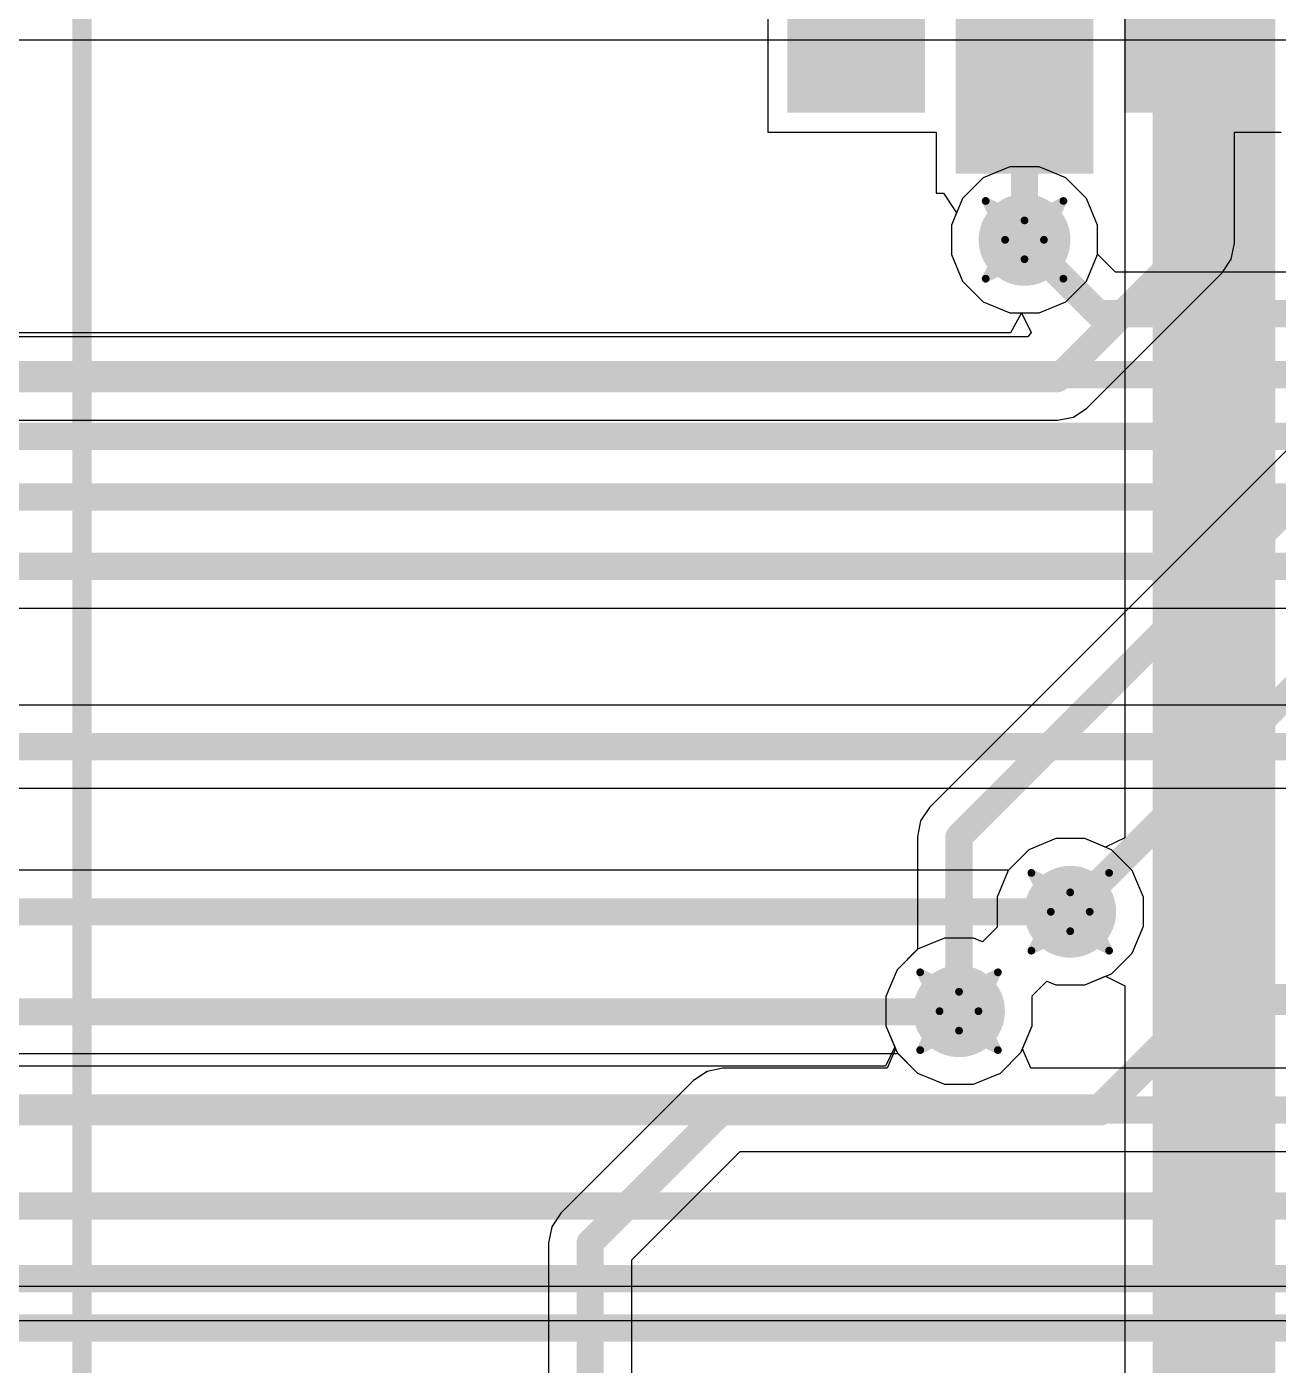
# Model space of a CAD drawing. Header units: inches. Extents: x -3 to 289, y -11 to 89.
# Drawn here: x 45.92 to 54.1, y 19.19 to 27.94 of the extents above; entities that cross this region are included whole.
import ezdxf

# ---------------------------------------------------------------- set-up
doc = ezdxf.new("R2010")
doc.units = ezdxf.units.IN
for name, color, linetype in [('Bottom Layer', 5, 'Continuous'), ('Drill Drawing', 1, 'Continuous'), ('Layer 1', 16, 'Continuous'), ('Layer 2', 76, 'Continuous'), ('Top Layer', 1, 'Continuous'), ('Top Overlay', 2, 'Continuous'), ('Top Paste', 8, 'Continuous'), ('Top Solder', 216, 'Continuous'), ('Via Holes', 16, 'Continuous')]:
    doc.layers.add(name, color=color, linetype=linetype)

# ---------------------------------------------------------------- blocks, each defined once
blk = doc.blocks.new('693071010811_2')
at = {"layer": 'Top Layer'}
for points in [[(0.415, -2.125), (1.215, -2.125), (1.215, -3.6249), (0.415, -3.6249)], [(-0.685, -2.525), (0.115, -2.525), (0.115, -4.0249), (-0.685, -4.0249)], [(1.515, -2.525), (2.315, -2.525), (2.315, -4.0249), (1.515, -4.0249)]]:
    blk.add_hatch(color=1, dxfattribs=at).paths.add_polyline_path(points)
at = {"layer": 'Top Paste'}
for points in [[(0.415, -2.125), (1.215, -2.125), (1.215, -3.6249), (0.415, -3.6249)], [(-0.685, -2.525), (0.115, -2.525), (0.115, -4.0249), (-0.685, -4.0249)], [(1.515, -2.525), (2.315, -2.525), (2.315, -4.0249), (1.515, -4.0249)]]:
    blk.add_hatch(color=8, dxfattribs=at).paths.add_polyline_path(points)
at = {"layer": 'Top Solder'}
for points in [[(0.365, -2.075), (1.265, -2.075), (1.265, -3.6749), (0.365, -3.6749)], [(-0.735, -2.475), (0.165, -2.475), (0.165, -4.0749), (-0.735, -4.0749)], [(1.465, -2.475), (2.365, -2.475), (2.365, -4.0749), (1.465, -4.0749)]]:
    blk.add_hatch(color=216, dxfattribs=at).paths.add_polyline_path(points)
at = {"layer": 'Top Overlay'}
blk.add_lwpolyline([(6.975, 7.4261, 0.127, 0.127, 0), (6.975, -5.8439, 0.127, 0.127, 0)], format="xyseb", dxfattribs=at)

msp = doc.modelspace()

# ---------------------------------------------------------------- hatches: boundary and pattern name
at = {"layer": 'Bottom Layer'}
h = msp.add_hatch(color=5, dxfattribs=at)
edge = h.paths.add_edge_path()
edge.add_arc((52.439, 26.543), 0.3, 0, 360)
h = msp.add_hatch(color=5, dxfattribs=at)
edge = h.paths.add_edge_path()
edge.add_arc((52.7378, 22.1528), 0.3, 0, 360)
h = msp.add_hatch(color=5, dxfattribs=at)
edge = h.paths.add_edge_path()
edge.add_arc((52.0109, 21.5033), 0.3, 0, 360)
at = {"layer": 'Layer 1'}
h = msp.add_hatch(color=16, dxfattribs=at)
edge = h.paths.add_edge_path()
edge.add_arc((52.439, 26.543), 0.3, 0, 360)
h = msp.add_hatch(color=16, dxfattribs=at)
edge = h.paths.add_edge_path()
edge.add_arc((52.7378, 22.1528), 0.3, 0, 360)
h = msp.add_hatch(color=16, dxfattribs=at)
edge = h.paths.add_edge_path()
edge.add_arc((52.0109, 21.5033), 0.3, 0, 360)
at = {"layer": 'Layer 2'}
msp.add_hatch(color=76, dxfattribs=at).paths.add_polyline_path([(54.0775, 31.369), (53.2766, 31.369), (53.2766, 17.4748), (54.0775, 17.4748)])
h = msp.add_hatch(color=76, dxfattribs=at)
edge = h.paths.add_edge_path()
edge.add_arc((52.439, 26.543), 0.3, 0, 360)
h = msp.add_hatch(color=76, dxfattribs=at)
edge = h.paths.add_edge_path()
edge.add_arc((52.7378, 22.1528), 0.3, 0, 360)
h = msp.add_hatch(color=76, dxfattribs=at)
edge = h.paths.add_edge_path()
edge.add_arc((52.0109, 21.5033), 0.3, 0, 360)
at = {"layer": 'Top Layer'}
h = msp.add_hatch(color=1, dxfattribs=at)
edge = h.paths.add_edge_path()
edge.add_arc((52.439, 26.543), 0.3, 0, 360)
h = msp.add_hatch(color=1, dxfattribs=at)
edge = h.paths.add_edge_path()
edge.add_arc((52.7378, 22.1528), 0.3, 0, 360)
h = msp.add_hatch(color=1, dxfattribs=at)
edge = h.paths.add_edge_path()
edge.add_arc((52.0109, 21.5033), 0.3, 0, 360)
at = {"layer": 'Via Holes'}
h = msp.add_hatch(color=7, dxfattribs=at)
edge = h.paths.add_edge_path()
edge.add_arc((52.439, 26.543), 0.15, 0, 360)
h = msp.add_hatch(color=7, dxfattribs=at)
edge = h.paths.add_edge_path()
edge.add_arc((52.7378, 22.1528), 0.15, 0, 360)
h = msp.add_hatch(color=7, dxfattribs=at)
edge = h.paths.add_edge_path()
edge.add_arc((52.0109, 21.5033), 0.15, 0, 360)

# ---------------------------------------------------------------- linework, layer by layer
at = {"layer": 'Bottom Layer'}
for p, q in [((52.1683, 26.9481), (52.0339, 26.8137)), ((52.3439, 27.0208), (52.1683, 26.9481)), ((52.534, 27.0208), (52.3439, 27.0208)), ((52.7096, 26.9481), (52.534, 27.0208)), ((52.844, 26.8137), (52.7096, 26.9481)), ((52.0339, 26.8137), (51.9612, 26.638)), ((52.9168, 26.638), (52.844, 26.8137)), ((51.9612, 26.638), (51.9612, 26.448)), ((52.9168, 26.4498), (52.9168, 26.638)), ((51.9612, 26.448), (52.0339, 26.2723)), ((53.0342, 26.3323), (52.9168, 26.4498)), ((57.7579, 26.3323), (53.0342, 26.3323)), ((52.0339, 26.2723), (52.1683, 26.1379)), ((52.1683, 26.1379), (52.3439, 26.0652)), ((52.3439, 26.0652), (52.4137, 26.0652)), ((52.4161, 26.0615), (52.3483, 25.9345)), ((52.4137, 26.0652), (52.4161, 26.0615)), ((52.3483, 25.9345), (38.1697, 25.9345)), ((8.6649, 24.1375), (56.929, 24.1375)), ((55.3313, 23.5037), (16.4567, 23.5037)), ((16.5694, 22.9598), (55.3313, 22.9598)), ((52.6427, 22.6306), (52.4671, 22.5579)), ((52.8328, 22.6306), (52.6427, 22.6306)), ((53.0084, 22.5579), (52.8328, 22.6306)), ((52.4671, 22.5579), (52.334, 22.4248)), ((53.1428, 22.4235), (53.0084, 22.5579)), ((52.334, 22.4248), (19.8669, 22.4248)), ((53.2156, 22.2479), (53.1428, 22.4235)), ((53.2156, 22.0578), (53.2156, 22.2479)), ((53.1428, 21.8822), (53.2156, 22.0578)), ((53.0084, 21.7478), (53.1428, 21.8822)), ((52.4872, 21.602), (52.5844, 21.6992)), ((52.5844, 21.6992), (52.6427, 21.675)), ((52.8328, 21.675), (53.0084, 21.7478)), ((52.4887, 21.5984), (52.4872, 21.602)), ((52.6427, 21.675), (52.8328, 21.675)), ((52.4887, 21.4083), (52.4887, 21.5984)), ((52.4159, 21.2327), (52.4887, 21.4083)), ((44.9549, 21.2273), (51.6112, 21.2273)), ((51.6112, 21.2273), (51.7402, 21.0983)), ((52.2815, 21.0983), (52.4159, 21.2327)), ((51.7402, 21.0983), (51.9158, 21.0255)), ((52.1059, 21.0255), (52.2815, 21.0983)), ((51.9158, 21.0255), (52.1059, 21.0255)), ((58.339, 19.7052), (24.0739, 19.7052))]:
    msp.add_line(p, q, dxfattribs=at)
for points in [[(52.439, 26.543, 0.1778, 0.1778, 0), (52.9216, 26.0604, 0.1778, 0.1778, 0)], [(52.9216, 26.0604, 0.1778, 0.1778, 0), (57.9661, 26.0604, 0.1778, 0.1778, 0)], [(38.057, 25.6626, 0.1778, 0.1778, 0), (58.1504, 25.6626, 0.1778, 0.1778, 0)], [(24.3911, 25.2596, 0.1778, 0.1778, 0), (58.3311, 25.2596, 0.1778, 0.1778, 0)], [(23.6163, 24.8633, 0.1778, 0.1778, 0), (58.5017, 24.8633, 0.1778, 0.1778, 0)], [(8.2611, 24.4094, 0.1778, 0.1778, 0), (58.6465, 24.4094, 0.1778, 0.1778, 0)], [(16.4567, 23.2318, 0.1778, 0.1778, 0), (55.735, 23.2318, 0.1778, 0.1778, 0)], [(19.8669, 22.1528, 0.1778, 0.1778, 0), (52.7378, 22.1528, 0.1778, 0.1778, 0)], [(38.7452, 21.4992, 0.1778, 0.1778, 0), (52.0068, 21.4992, 0.1778, 0.1778, 0)], [(52.0068, 21.4992, 0.1778, 0.1778, 0), (52.0109, 21.5033, 0.1778, 0.1778, 0)], [(23.6701, 19.4333, 0.1778, 0.1778, 0), (64.5476, 19.4333, 0.1778, 0.1778, 0)]]:
    msp.add_lwpolyline(points, format="xyseb", dxfattribs=at)
for points in [[(52.3945, 26.543, 0.0889, 0.0889, 1), (52.4834, 26.543, 0.0889, 0.0889, 1)], [(52.8771, 26.0604, 0.0889, 0.0889, 1), (52.966, 26.0604, 0.0889, 0.0889, 1)], [(52.8771, 26.0604, 0.0889, 0.0889, 1), (52.966, 26.0604, 0.0889, 0.0889, 1)], [(52.6933, 22.1528, 0.0889, 0.0889, 1), (52.7822, 22.1528, 0.0889, 0.0889, 1)], [(51.9624, 21.4992, 0.0889, 0.0889, 1), (52.0513, 21.4992, 0.0889, 0.0889, 1)], [(51.9624, 21.4992, 0.0889, 0.0889, 1), (52.0513, 21.4992, 0.0889, 0.0889, 1)], [(51.9664, 21.5033, 0.0889, 0.0889, 1), (52.0553, 21.5033, 0.0889, 0.0889, 1)]]:
    msp.add_lwpolyline(points, format="xyseb", close=True, dxfattribs=at)
at = {"layer": 'Drill Drawing'}
for points in [[(52.185, 26.797, 0.0508, 0.0508, 0), (52.439, 26.67, 0.0508, 0.0508, 0)], [(52.185, 26.797, 0.0508, 0.0508, 0), (52.312, 26.543, 0.0508, 0.0508, 0)], [(52.439, 26.67, 0.0508, 0.0508, 0), (52.693, 26.797, 0.0508, 0.0508, 0)], [(52.566, 26.543, 0.0508, 0.0508, 0), (52.693, 26.797, 0.0508, 0.0508, 0)], [(52.185, 26.289, 0.0508, 0.0508, 0), (52.312, 26.543, 0.0508, 0.0508, 0)], [(52.566, 26.543, 0.0508, 0.0508, 0), (52.693, 26.289, 0.0508, 0.0508, 0)], [(52.185, 26.289, 0.0508, 0.0508, 0), (52.439, 26.416, 0.0508, 0.0508, 0)], [(52.439, 26.416, 0.0508, 0.0508, 0), (52.693, 26.289, 0.0508, 0.0508, 0)], [(52.4838, 22.4068, 0.0508, 0.0508, 0), (52.7378, 22.2798, 0.0508, 0.0508, 0)], [(52.4838, 22.4068, 0.0508, 0.0508, 0), (52.6108, 22.1528, 0.0508, 0.0508, 0)], [(52.7378, 22.2798, 0.0508, 0.0508, 0), (52.9918, 22.4068, 0.0508, 0.0508, 0)], [(52.8648, 22.1528, 0.0508, 0.0508, 0), (52.9918, 22.4068, 0.0508, 0.0508, 0)], [(52.4838, 21.8988, 0.0508, 0.0508, 0), (52.6108, 22.1528, 0.0508, 0.0508, 0)], [(52.8648, 22.1528, 0.0508, 0.0508, 0), (52.9918, 21.8988, 0.0508, 0.0508, 0)], [(52.4838, 21.8988, 0.0508, 0.0508, 0), (52.7378, 22.0258, 0.0508, 0.0508, 0)], [(52.7378, 22.0258, 0.0508, 0.0508, 0), (52.9918, 21.8988, 0.0508, 0.0508, 0)], [(51.7569, 21.7573, 0.0508, 0.0508, 0), (52.0109, 21.6303, 0.0508, 0.0508, 0)], [(51.7569, 21.7573, 0.0508, 0.0508, 0), (51.8839, 21.5033, 0.0508, 0.0508, 0)], [(52.0109, 21.6303, 0.0508, 0.0508, 0), (52.2649, 21.7573, 0.0508, 0.0508, 0)], [(52.1379, 21.5033, 0.0508, 0.0508, 0), (52.2649, 21.7573, 0.0508, 0.0508, 0)], [(51.7569, 21.2493, 0.0508, 0.0508, 0), (51.8839, 21.5033, 0.0508, 0.0508, 0)], [(52.1379, 21.5033, 0.0508, 0.0508, 0), (52.2649, 21.2493, 0.0508, 0.0508, 0)], [(51.7569, 21.2493, 0.0508, 0.0508, 0), (52.0109, 21.3763, 0.0508, 0.0508, 0)], [(52.0109, 21.3763, 0.0508, 0.0508, 0), (52.2649, 21.2493, 0.0508, 0.0508, 0)]]:
    msp.add_lwpolyline(points, format="xyseb", dxfattribs=at)
for points in [[(52.1723, 26.797, 0.0254, 0.0254, 1), (52.1977, 26.797, 0.0254, 0.0254, 1)], [(52.1723, 26.797, 0.0254, 0.0254, 1), (52.1977, 26.797, 0.0254, 0.0254, 1)], [(52.6803, 26.797, 0.0254, 0.0254, 1), (52.7057, 26.797, 0.0254, 0.0254, 1)], [(52.6803, 26.797, 0.0254, 0.0254, 1), (52.7057, 26.797, 0.0254, 0.0254, 1)], [(52.4263, 26.67, 0.0254, 0.0254, 1), (52.4517, 26.67, 0.0254, 0.0254, 1)], [(52.4263, 26.67, 0.0254, 0.0254, 1), (52.4517, 26.67, 0.0254, 0.0254, 1)], [(52.2993, 26.543, 0.0254, 0.0254, 1), (52.3247, 26.543, 0.0254, 0.0254, 1)], [(52.2993, 26.543, 0.0254, 0.0254, 1), (52.3247, 26.543, 0.0254, 0.0254, 1)], [(52.5533, 26.543, 0.0254, 0.0254, 1), (52.5787, 26.543, 0.0254, 0.0254, 1)], [(52.5533, 26.543, 0.0254, 0.0254, 1), (52.5787, 26.543, 0.0254, 0.0254, 1)], [(52.4263, 26.416, 0.0254, 0.0254, 1), (52.4517, 26.416, 0.0254, 0.0254, 1)], [(52.4263, 26.416, 0.0254, 0.0254, 1), (52.4517, 26.416, 0.0254, 0.0254, 1)], [(52.1723, 26.289, 0.0254, 0.0254, 1), (52.1977, 26.289, 0.0254, 0.0254, 1)], [(52.1723, 26.289, 0.0254, 0.0254, 1), (52.1977, 26.289, 0.0254, 0.0254, 1)], [(52.6803, 26.289, 0.0254, 0.0254, 1), (52.7057, 26.289, 0.0254, 0.0254, 1)], [(52.6803, 26.289, 0.0254, 0.0254, 1), (52.7057, 26.289, 0.0254, 0.0254, 1)], [(52.4711, 22.4068, 0.0254, 0.0254, 1), (52.4965, 22.4068, 0.0254, 0.0254, 1)], [(52.4711, 22.4068, 0.0254, 0.0254, 1), (52.4965, 22.4068, 0.0254, 0.0254, 1)], [(52.9791, 22.4068, 0.0254, 0.0254, 1), (53.0045, 22.4068, 0.0254, 0.0254, 1)], [(52.9791, 22.4068, 0.0254, 0.0254, 1), (53.0045, 22.4068, 0.0254, 0.0254, 1)], [(52.7251, 22.2798, 0.0254, 0.0254, 1), (52.7505, 22.2798, 0.0254, 0.0254, 1)], [(52.7251, 22.2798, 0.0254, 0.0254, 1), (52.7505, 22.2798, 0.0254, 0.0254, 1)], [(52.5981, 22.1528, 0.0254, 0.0254, 1), (52.6235, 22.1528, 0.0254, 0.0254, 1)], [(52.5981, 22.1528, 0.0254, 0.0254, 1), (52.6235, 22.1528, 0.0254, 0.0254, 1)], [(52.8521, 22.1528, 0.0254, 0.0254, 1), (52.8775, 22.1528, 0.0254, 0.0254, 1)], [(52.8521, 22.1528, 0.0254, 0.0254, 1), (52.8775, 22.1528, 0.0254, 0.0254, 1)], [(52.7251, 22.0258, 0.0254, 0.0254, 1), (52.7505, 22.0258, 0.0254, 0.0254, 1)], [(52.7251, 22.0258, 0.0254, 0.0254, 1), (52.7505, 22.0258, 0.0254, 0.0254, 1)], [(52.4711, 21.8988, 0.0254, 0.0254, 1), (52.4965, 21.8988, 0.0254, 0.0254, 1)], [(52.4711, 21.8988, 0.0254, 0.0254, 1), (52.4965, 21.8988, 0.0254, 0.0254, 1)], [(52.9791, 21.8988, 0.0254, 0.0254, 1), (53.0045, 21.8988, 0.0254, 0.0254, 1)], [(52.9791, 21.8988, 0.0254, 0.0254, 1), (53.0045, 21.8988, 0.0254, 0.0254, 1)], [(51.7442, 21.7573, 0.0254, 0.0254, 1), (51.7696, 21.7573, 0.0254, 0.0254, 1)], [(51.7442, 21.7573, 0.0254, 0.0254, 1), (51.7696, 21.7573, 0.0254, 0.0254, 1)], [(52.2522, 21.7573, 0.0254, 0.0254, 1), (52.2776, 21.7573, 0.0254, 0.0254, 1)], [(52.2522, 21.7573, 0.0254, 0.0254, 1), (52.2776, 21.7573, 0.0254, 0.0254, 1)], [(51.9982, 21.6303, 0.0254, 0.0254, 1), (52.0236, 21.6303, 0.0254, 0.0254, 1)], [(51.9982, 21.6303, 0.0254, 0.0254, 1), (52.0236, 21.6303, 0.0254, 0.0254, 1)], [(51.8712, 21.5033, 0.0254, 0.0254, 1), (51.8966, 21.5033, 0.0254, 0.0254, 1)], [(51.8712, 21.5033, 0.0254, 0.0254, 1), (51.8966, 21.5033, 0.0254, 0.0254, 1)], [(52.1252, 21.5033, 0.0254, 0.0254, 1), (52.1506, 21.5033, 0.0254, 0.0254, 1)], [(52.1252, 21.5033, 0.0254, 0.0254, 1), (52.1506, 21.5033, 0.0254, 0.0254, 1)], [(51.9982, 21.3763, 0.0254, 0.0254, 1), (52.0236, 21.3763, 0.0254, 0.0254, 1)], [(51.9982, 21.3763, 0.0254, 0.0254, 1), (52.0236, 21.3763, 0.0254, 0.0254, 1)], [(51.7442, 21.2493, 0.0254, 0.0254, 1), (51.7696, 21.2493, 0.0254, 0.0254, 1)], [(51.7442, 21.2493, 0.0254, 0.0254, 1), (51.7696, 21.2493, 0.0254, 0.0254, 1)], [(52.2522, 21.2493, 0.0254, 0.0254, 1), (52.2776, 21.2493, 0.0254, 0.0254, 1)], [(52.2522, 21.2493, 0.0254, 0.0254, 1), (52.2776, 21.2493, 0.0254, 0.0254, 1)]]:
    msp.add_lwpolyline(points, format="xyseb", close=True, dxfattribs=at)
at = {"layer": 'Layer 1'}
for p, q in [((43.9378, 27.8489), (56.6632, 27.8489)), ((52.1683, 26.9481), (52.0339, 26.8137)), ((52.3439, 27.0208), (52.1683, 26.9481)), ((52.534, 27.0208), (52.3439, 27.0208)), ((52.7096, 26.9481), (52.534, 27.0208)), ((52.844, 26.8137), (52.7096, 26.9481)), ((52.0339, 26.8137), (51.9612, 26.638)), ((52.9168, 26.638), (52.844, 26.8137)), ((51.9612, 26.638), (51.9612, 26.448)), ((52.9168, 26.448), (52.9168, 26.638)), ((51.9612, 26.448), (52.0339, 26.2723)), ((52.844, 26.2723), (52.9168, 26.448)), ((52.0339, 26.2723), (52.1683, 26.1379)), ((52.7096, 26.1379), (52.844, 26.2723)), ((52.1683, 26.1379), (52.3439, 26.0652)), ((52.3439, 26.0652), (52.534, 26.0652)), ((52.534, 26.0652), (52.7096, 26.1379)), ((52.6427, 22.6306), (52.4671, 22.5579)), ((52.8328, 22.6306), (52.6427, 22.6306)), ((53.0084, 22.5579), (52.8328, 22.6306)), ((52.4671, 22.5579), (52.3327, 22.4235)), ((53.1428, 22.4235), (53.0084, 22.5579)), ((52.3327, 22.4235), (52.26, 22.2479)), ((53.2156, 22.2479), (53.1428, 22.4235)), ((52.26, 22.2479), (52.26, 22.0578)), ((53.2156, 22.0578), (53.2156, 22.2479)), ((52.2615, 22.0541), (52.1643, 21.9569)), ((52.26, 22.0578), (52.2615, 22.0541)), ((53.1428, 21.8822), (53.2156, 22.0578)), ((51.9158, 21.9811), (51.7402, 21.9084)), ((52.1059, 21.9811), (51.9158, 21.9811)), ((52.1643, 21.9569), (52.1059, 21.9811)), ((51.7402, 21.9084), (51.6058, 21.774)), ((53.0084, 21.7478), (53.1428, 21.8822)), ((51.6058, 21.774), (51.5331, 21.5984)), ((52.4872, 21.602), (52.5844, 21.6992)), ((52.5844, 21.6992), (52.6427, 21.675)), ((52.8328, 21.675), (53.0084, 21.7478)), ((52.4887, 21.5984), (52.4872, 21.602)), ((52.6427, 21.675), (52.8328, 21.675)), ((51.5331, 21.5984), (51.5331, 21.4083)), ((52.4887, 21.4083), (52.4887, 21.5984)), ((51.5331, 21.4083), (51.5956, 21.2572)), ((52.4261, 21.2572), (52.4887, 21.4083)), ((51.5956, 21.2572), (51.5423, 21.1302)), ((52.4795, 21.1302), (52.4261, 21.2572)), ((50.3642, 21.1095), (50.276, 21.0506)), ((50.4683, 21.1302), (50.3642, 21.1095)), ((51.5423, 21.1302), (50.4683, 21.1302)), ((50.4683, 21.1302), (50.4683, 21.1302)), ((55.3313, 21.1302), (52.4795, 21.1302)), ((50.276, 21.0506), (49.4081, 20.1827)), ((50.276, 21.0506), (50.276, 21.0506)), ((49.8723, 19.8778), (50.5809, 20.5864)), ((50.5809, 20.5864), (55.3313, 20.5864)), ((49.4081, 20.1827), (49.3491, 20.0944)), ((49.3491, 20.0944), (49.3284, 19.9904)), ((49.3284, 19.9904), (49.3284, 15.6407)), ((49.8723, 16.9025), (49.8723, 19.8778))]:
    msp.add_line(p, q, dxfattribs=at)
for points in [[(49.6004, 19.9904, 0.1778, 0.1778, 0), (50.4683, 20.8583, 0.1778, 0.1778, 0)], [(50.4683, 20.8583, 0.1778, 0.1778, 0), (55.735, 20.8583, 0.1778, 0.1778, 0)], [(49.6004, 15.237, 0.1778, 0.1778, 0), (49.6004, 19.9904, 0.1778, 0.1778, 0)]]:
    msp.add_lwpolyline(points, format="xyseb", dxfattribs=at)
for points in [[(50.4238, 20.8583, 0.0889, 0.0889, 1), (50.5127, 20.8583, 0.0889, 0.0889, 1)], [(50.4238, 20.8583, 0.0889, 0.0889, 1), (50.5127, 20.8583, 0.0889, 0.0889, 1)], [(49.5559, 19.9904, 0.0889, 0.0889, 1), (49.6448, 19.9904, 0.0889, 0.0889, 1)], [(49.5559, 19.9904, 0.0889, 0.0889, 1), (49.6448, 19.9904, 0.0889, 0.0889, 1)]]:
    msp.add_lwpolyline(points, format="xyseb", close=True, dxfattribs=at)
at = {"layer": 'Layer 2'}
for p, q in [((53.0953, 31.369), (53.0953, 22.637)), ((52.1683, 26.9481), (52.0339, 26.8137)), ((52.3439, 27.0208), (52.1683, 26.9481)), ((52.534, 27.0208), (52.3439, 27.0208)), ((52.7096, 26.9481), (52.534, 27.0208)), ((52.844, 26.8137), (52.7096, 26.9481)), ((52.0339, 26.8137), (51.9612, 26.638)), ((52.9168, 26.638), (52.844, 26.8137)), ((51.9612, 26.638), (51.9612, 26.448)), ((52.9168, 26.448), (52.9168, 26.638)), ((51.9612, 26.448), (52.0339, 26.2723)), ((52.844, 26.2723), (52.9168, 26.448)), ((52.0339, 26.2723), (52.1683, 26.1379)), ((52.7096, 26.1379), (52.844, 26.2723)), ((52.1683, 26.1379), (52.3439, 26.0652)), ((52.3439, 26.0652), (52.534, 26.0652)), ((52.534, 26.0652), (52.7096, 26.1379)), ((52.6427, 22.6306), (52.4671, 22.5579)), ((52.8328, 22.6306), (52.6427, 22.6306)), ((52.9683, 22.5745), (52.8328, 22.6306)), ((53.0953, 22.637), (52.9683, 22.5745)), ((52.4671, 22.5579), (52.3327, 22.4235)), ((52.3327, 22.4235), (52.26, 22.2479)), ((52.26, 22.2479), (52.26, 22.0578)), ((52.2615, 22.0541), (52.1643, 21.9569)), ((52.26, 22.0578), (52.2615, 22.0541)), ((51.9158, 21.9811), (51.7402, 21.9084)), ((52.1059, 21.9811), (51.9158, 21.9811)), ((52.1643, 21.9569), (52.1059, 21.9811)), ((51.7402, 21.9084), (51.6058, 21.774)), ((51.6058, 21.774), (51.5331, 21.5984)), ((52.4872, 21.602), (52.5844, 21.6992)), ((52.5844, 21.6992), (52.6427, 21.675)), ((52.8328, 21.675), (52.9683, 21.7312)), ((52.9683, 21.7312), (53.0953, 21.6687)), ((52.4887, 21.5984), (52.4872, 21.602)), ((52.6427, 21.675), (52.8328, 21.675)), ((53.0953, 21.6687), (53.0953, 18.7882)), ((51.5331, 21.5984), (51.5331, 21.4083)), ((52.4887, 21.4083), (52.4887, 21.5984)), ((51.5331, 21.4083), (51.6058, 21.2327)), ((52.4159, 21.2327), (52.4887, 21.4083)), ((51.6058, 21.2327), (51.7402, 21.0983)), ((52.2815, 21.0983), (52.4159, 21.2327)), ((51.7402, 21.0983), (51.9158, 21.0255)), ((52.1059, 21.0255), (52.2815, 21.0983)), ((51.9158, 21.0255), (52.1059, 21.0255))]:
    msp.add_line(p, q, dxfattribs=at)
at = {"layer": 'Top Layer'}
for p, q in [((50.7612, 29.1025), (50.7612, 27.2469)), ((50.7612, 27.2469), (51.8612, 27.2469)), ((51.8612, 27.2469), (51.8612, 26.8469)), ((53.8109, 26.5206), (53.8109, 27.2469)), ((53.8109, 27.2469), (54.1168, 27.2469)), ((51.8612, 26.8469), (51.9102, 26.8469)), ((51.9102, 26.8469), (51.9951, 26.7199)), ((51.9951, 26.7199), (51.9612, 26.638)), ((51.9612, 26.638), (51.9612, 26.448)), ((53.7902, 26.4165), (53.8109, 26.5206)), ((53.8109, 26.5206), (53.8109, 26.5206)), ((51.9612, 26.448), (52.0339, 26.2723)), ((53.7313, 26.3283), (53.7902, 26.4165)), ((52.847, 25.4441), (53.7312, 26.3283)), ((53.7312, 26.3283), (53.7313, 26.3283)), ((52.0339, 26.2723), (52.1683, 26.1379)), ((52.1683, 26.1379), (52.3439, 26.0652)), ((52.3439, 26.0652), (52.4191, 26.0652)), ((52.4191, 26.0652), (52.4829, 25.9382)), ((52.4607, 25.9083), (38.4628, 25.9083)), ((52.4829, 25.9382), (52.4607, 25.9083)), ((54.8258, 25.8419), (51.8186, 22.8347)), ((9.1032, 25.3645), (52.6548, 25.3645)), ((52.6548, 25.3645), (52.7588, 25.3851)), ((52.7588, 25.3851), (52.847, 25.4441)), ((51.8186, 22.8347), (51.7597, 22.7465)), ((51.7597, 22.7465), (51.739, 22.6424)), ((51.739, 22.6424), (51.739, 21.9071)), ((51.739, 21.9071), (51.6058, 21.774)), ((51.6058, 21.774), (51.5331, 21.5984)), ((51.5331, 21.5984), (51.5331, 21.4083)), ((51.5331, 21.4083), (51.5903, 21.2702)), ((51.5903, 21.2702), (51.5294, 21.1432)), ((51.5294, 21.1432), (44.8731, 21.1432)), ((28.2778, 19.4836), (57.9111, 19.4836))]:
    msp.add_line(p, q, dxfattribs=at)
for points in [[(53.539, 26.5206, 0.1778, 0.1778, 0), (53.539, 28.1747, 0.1778, 0.1778, 0)], [(52.439, 26.543, 0.1778, 0.1778, 0), (52.439, 27.7747, 0.1778, 0.1778, 0)], [(52.6548, 25.6364, 0.1778, 0.1778, 0), (53.539, 26.5206, 0.1778, 0.1778, 0)], [(37.6404, 25.6364, 0.1778, 0.1778, 0), (52.6548, 25.6364, 0.1778, 0.1778, 0)], [(52.0109, 22.6424, 0.1778, 0.1778, 0), (55.0181, 25.6496, 0.1778, 0.1778, 0)], [(52.7378, 22.1528, 0.1778, 0.1778, 0), (55.7865, 25.2016, 0.1778, 0.1778, 0)], [(52.0109, 21.5033, 0.1778, 0.1778, 0), (52.0109, 22.6424, 0.1778, 0.1778, 0)], [(52.9335, 20.8583, 0.2032, 0.2032, 0), (53.6557, 21.5805, 0.2032, 0.2032, 0)], [(53.6557, 21.5805, 0.2032, 0.2032, 0), (56.3982, 21.5805, 0.2032, 0.2032, 0)], [(44.4822, 20.8583, 0.2032, 0.2032, 0), (52.9335, 20.8583, 0.2032, 0.2032, 0)], [(11.3251, 20.2304, 0.1778, 0.1778, 0), (57.7977, 20.2304, 0.1778, 0.1778, 0)], [(28.1652, 19.7555, 0.1778, 0.1778, 0), (57.9111, 19.7555, 0.1778, 0.1778, 0)]]:
    msp.add_lwpolyline(points, format="xyseb", dxfattribs=at)
for points in [[(52.3945, 27.7747, 0.0889, 0.0889, 1), (52.4834, 27.7747, 0.0889, 0.0889, 1)], [(52.3945, 26.543, 0.0889, 0.0889, 1), (52.4834, 26.543, 0.0889, 0.0889, 1)], [(53.4945, 26.5206, 0.0889, 0.0889, 1), (53.5834, 26.5206, 0.0889, 0.0889, 1)], [(53.4945, 26.5206, 0.0889, 0.0889, 1), (53.5834, 26.5206, 0.0889, 0.0889, 1)], [(52.6103, 25.6364, 0.0889, 0.0889, 1), (52.6992, 25.6364, 0.0889, 0.0889, 1)], [(52.6103, 25.6364, 0.0889, 0.0889, 1), (52.6992, 25.6364, 0.0889, 0.0889, 1)], [(51.9664, 22.6424, 0.0889, 0.0889, 1), (52.0553, 22.6424, 0.0889, 0.0889, 1)], [(51.9664, 22.6424, 0.0889, 0.0889, 1), (52.0553, 22.6424, 0.0889, 0.0889, 1)], [(52.6933, 22.1528, 0.0889, 0.0889, 1), (52.7822, 22.1528, 0.0889, 0.0889, 1)], [(53.6049, 21.5805, 0.1016, 0.1016, 1), (53.7065, 21.5805, 0.1016, 0.1016, 1)], [(53.6049, 21.5805, 0.1016, 0.1016, 1), (53.7065, 21.5805, 0.1016, 0.1016, 1)], [(51.9664, 21.5033, 0.0889, 0.0889, 1), (52.0553, 21.5033, 0.0889, 0.0889, 1)], [(52.8827, 20.8583, 0.1016, 0.1016, 1), (52.9843, 20.8583, 0.1016, 0.1016, 1)], [(52.8827, 20.8583, 0.1016, 0.1016, 1), (52.9843, 20.8583, 0.1016, 0.1016, 1)]]:
    msp.add_lwpolyline(points, format="xyseb", close=True, dxfattribs=at)

# ---------------------------------------------------------------- block references
at = {"rotation": 180}
msp.add_blockref('693071010811_2', (53.254, 24.8998), dxfattribs=at)

doc.saveas('drawing.dxf')
